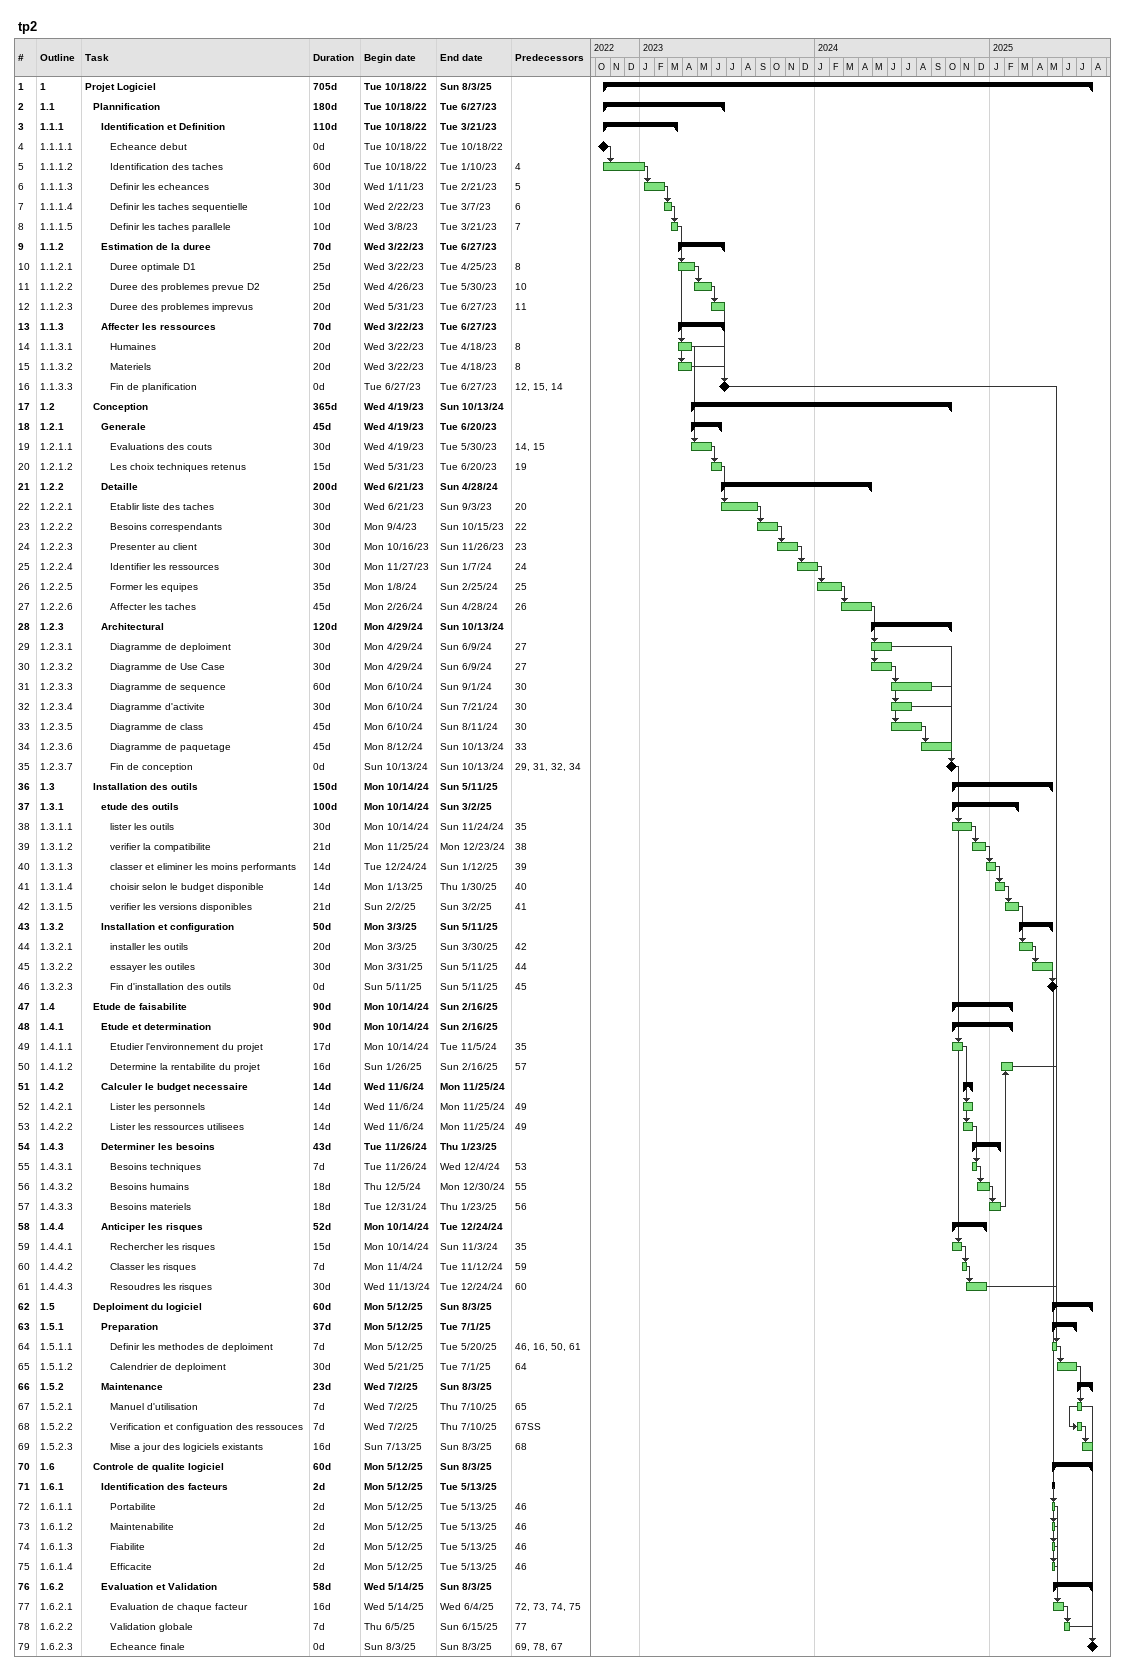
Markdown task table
tp2

| ID | WBS | Task | Duration | Start | Finish | Predecessors |
|---|---|---|---|---|---|---|
| 1 | 1 | **Projet Logiciel** | 705d | 2022-10-18 | 2025-08-03 |  |
| 2 | 1.1 | **Plannification** | 180d | 2022-10-18 | 2023-06-27 |  |
| 3 | 1.1.1 | **Identification et Definition** | 110d | 2022-10-18 | 2023-03-21 |  |
| 4 | 1.1.1.1 | Echeance debut | 0d | 2022-10-18 | 2022-10-18 |  |
| 5 | 1.1.1.2 | Identification des taches | 60d | 2022-10-18 | 2023-01-10 | 4 |
| 6 | 1.1.1.3 | Definir les echeances | 30d | 2023-01-11 | 2023-02-21 | 5 |
| 7 | 1.1.1.4 | Definir les taches sequentielle | 10d | 2023-02-22 | 2023-03-07 | 6 |
| 8 | 1.1.1.5 | Definir les taches parallele | 10d | 2023-03-08 | 2023-03-21 | 7 |
| 9 | 1.1.2 | **Estimation de la duree** | 70d | 2023-03-22 | 2023-06-27 |  |
| 10 | 1.1.2.1 | Duree optimale D1 | 25d | 2023-03-22 | 2023-04-25 | 8 |
| 11 | 1.1.2.2 | Duree des problemes prevue D2 | 25d | 2023-04-26 | 2023-05-30 | 10 |
| 12 | 1.1.2.3 | Duree des problemes imprevus | 20d | 2023-05-31 | 2023-06-27 | 11 |
| 13 | 1.1.3 | **Affecter les ressources** | 70d | 2023-03-22 | 2023-06-27 |  |
| 14 | 1.1.3.1 | Humaines | 20d | 2023-03-22 | 2023-04-18 | 8 |
| 15 | 1.1.3.2 | Materiels | 20d | 2023-03-22 | 2023-04-18 | 8 |
| 16 | 1.1.3.3 | Fin de planification | 0d | 2023-06-27 | 2023-06-27 | 12, 15, 14 |
| 17 | 1.2 | **Conception** | 365d | 2023-04-19 | 2024-10-13 |  |
| 18 | 1.2.1 | **Generale** | 45d | 2023-04-19 | 2023-06-20 |  |
| 19 | 1.2.1.1 | Evaluations des couts | 30d | 2023-04-19 | 2023-05-30 | 14, 15 |
| 20 | 1.2.1.2 | Les choix techniques retenus | 15d | 2023-05-31 | 2023-06-20 | 19 |
| 21 | 1.2.2 | **Detaille** | 200d | 2023-06-21 | 2024-04-28 |  |
| 22 | 1.2.2.1 | Etablir liste des taches | 30d | 2023-06-21 | 2023-09-03 | 20 |
| 23 | 1.2.2.2 | Besoins correspendants | 30d | 2023-09-04 | 2023-10-15 | 22 |
| 24 | 1.2.2.3 | Presenter au client | 30d | 2023-10-16 | 2023-11-26 | 23 |
| 25 | 1.2.2.4 | Identifier les ressources | 30d | 2023-11-27 | 2024-01-07 | 24 |
| 26 | 1.2.2.5 | Former les equipes | 35d | 2024-01-08 | 2024-02-25 | 25 |
| 27 | 1.2.2.6 | Affecter les taches | 45d | 2024-02-26 | 2024-04-28 | 26 |
| 28 | 1.2.3 | **Architectural** | 120d | 2024-04-29 | 2024-10-13 |  |
| 29 | 1.2.3.1 | Diagramme de deploiment | 30d | 2024-04-29 | 2024-06-09 | 27 |
| 30 | 1.2.3.2 | Diagramme de Use Case | 30d | 2024-04-29 | 2024-06-09 | 27 |
| 31 | 1.2.3.3 | Diagramme de sequence | 60d | 2024-06-10 | 2024-09-01 | 30 |
| 32 | 1.2.3.4 | Diagramme d'activite | 30d | 2024-06-10 | 2024-07-21 | 30 |
| 33 | 1.2.3.5 | Diagramme de class | 45d | 2024-06-10 | 2024-08-11 | 30 |
| 34 | 1.2.3.6 | Diagramme de paquetage | 45d | 2024-08-12 | 2024-10-13 | 33 |
| 35 | 1.2.3.7 | Fin de conception | 0d | 2024-10-13 | 2024-10-13 | 29, 31, 32, 34 |
| 36 | 1.3 | **Installation des outils** | 150d | 2024-10-14 | 2025-05-11 |  |
| 37 | 1.3.1 | **etude des outils** | 100d | 2024-10-14 | 2025-03-02 |  |
| 38 | 1.3.1.1 | lister les outils | 30d | 2024-10-14 | 2024-11-24 | 35 |
| 39 | 1.3.1.2 | verifier la compatibilite | 21d | 2024-11-25 | 2024-12-23 | 38 |
| 40 | 1.3.1.3 | classer et eliminer les moins performants | 14d | 2024-12-24 | 2025-01-12 | 39 |
| 41 | 1.3.1.4 | choisir selon le budget disponible | 14d | 2025-01-13 | 2025-01-30 | 40 |
| 42 | 1.3.1.5 | verifier les versions disponibles | 21d | 2025-02-02 | 2025-03-02 | 41 |
| 43 | 1.3.2 | **Installation et configuration** | 50d | 2025-03-03 | 2025-05-11 |  |
| 44 | 1.3.2.1 | installer les outils | 20d | 2025-03-03 | 2025-03-30 | 42 |
| 45 | 1.3.2.2 | essayer les outiles | 30d | 2025-03-31 | 2025-05-11 | 44 |
| 46 | 1.3.2.3 | Fin d'installation des outils | 0d | 2025-05-11 | 2025-05-11 | 45 |
| 47 | 1.4 | **Etude de faisabilite** | 90d | 2024-10-14 | 2025-02-16 |  |
| 48 | 1.4.1 | **Etude et determination** | 90d | 2024-10-14 | 2025-02-16 |  |
| 49 | 1.4.1.1 | Etudier l'environnement du projet | 17d | 2024-10-14 | 2024-11-05 | 35 |
| 50 | 1.4.1.2 | Determine la rentabilite du projet | 16d | 2025-01-26 | 2025-02-16 | 57 |
| 51 | 1.4.2 | **Calculer le budget necessaire** | 14d | 2024-11-06 | 2024-11-25 |  |
| 52 | 1.4.2.1 | Lister les personnels | 14d | 2024-11-06 | 2024-11-25 | 49 |
| 53 | 1.4.2.2 | Lister les ressources utilisees | 14d | 2024-11-06 | 2024-11-25 | 49 |
| 54 | 1.4.3 | **Determiner les besoins** | 43d | 2024-11-26 | 2025-01-23 |  |
| 55 | 1.4.3.1 | Besoins techniques | 7d | 2024-11-26 | 2024-12-04 | 53 |
| 56 | 1.4.3.2 | Besoins humains | 18d | 2024-12-05 | 2024-12-30 | 55 |
| 57 | 1.4.3.3 | Besoins materiels | 18d | 2024-12-31 | 2025-01-23 | 56 |
| 58 | 1.4.4 | **Anticiper les risques** | 52d | 2024-10-14 | 2024-12-24 |  |
| 59 | 1.4.4.1 | Rechercher les risques | 15d | 2024-10-14 | 2024-11-03 | 35 |
| 60 | 1.4.4.2 | Classer les risques | 7d | 2024-11-04 | 2024-11-12 | 59 |
| 61 | 1.4.4.3 | Resoudres les risques | 30d | 2024-11-13 | 2024-12-24 | 60 |
| 62 | 1.5 | **Deploiment du logiciel** | 60d | 2025-05-12 | 2025-08-03 |  |
| 63 | 1.5.1 | **Preparation** | 37d | 2025-05-12 | 2025-07-01 |  |
| 64 | 1.5.1.1 | Definir les methodes de deploiment | 7d | 2025-05-12 | 2025-05-20 | 46, 16, 50, 61 |
| 65 | 1.5.1.2 | Calendrier de deploiment | 30d | 2025-05-21 | 2025-07-01 | 64 |
| 66 | 1.5.2 | **Maintenance** | 23d | 2025-07-02 | 2025-08-03 |  |
| 67 | 1.5.2.1 | Manuel d'utilisation | 7d | 2025-07-02 | 2025-07-10 | 65 |
| 68 | 1.5.2.2 | Verification et configuation des ressouces | 7d | 2025-07-02 | 2025-07-10 | 67SS |
| 69 | 1.5.2.3 | Mise a jour des logiciels existants | 16d | 2025-07-13 | 2025-08-03 | 68 |
| 70 | 1.6 | **Controle de qualite logiciel** | 60d | 2025-05-12 | 2025-08-03 |  |
| 71 | 1.6.1 | **Identification des facteurs** | 2d | 2025-05-12 | 2025-05-13 |  |
| 72 | 1.6.1.1 | Portabilite | 2d | 2025-05-12 | 2025-05-13 | 46 |
| 73 | 1.6.1.2 | Maintenabilite | 2d | 2025-05-12 | 2025-05-13 | 46 |
| 74 | 1.6.1.3 | Fiabilite | 2d | 2025-05-12 | 2025-05-13 | 46 |
| 75 | 1.6.1.4 | Efficacite | 2d | 2025-05-12 | 2025-05-13 | 46 |
| 76 | 1.6.2 | **Evaluation et Validation** | 58d | 2025-05-14 | 2025-08-03 |  |
| 77 | 1.6.2.1 | Evaluation de chaque facteur | 16d | 2025-05-14 | 2025-06-04 | 72, 73, 74, 75 |
| 78 | 1.6.2.2 | Validation globale | 7d | 2025-06-05 | 2025-06-15 | 77 |
| 79 | 1.6.2.3 | Echeance finale | 0d | 2025-08-03 | 2025-08-03 | 69, 78, 67 |
